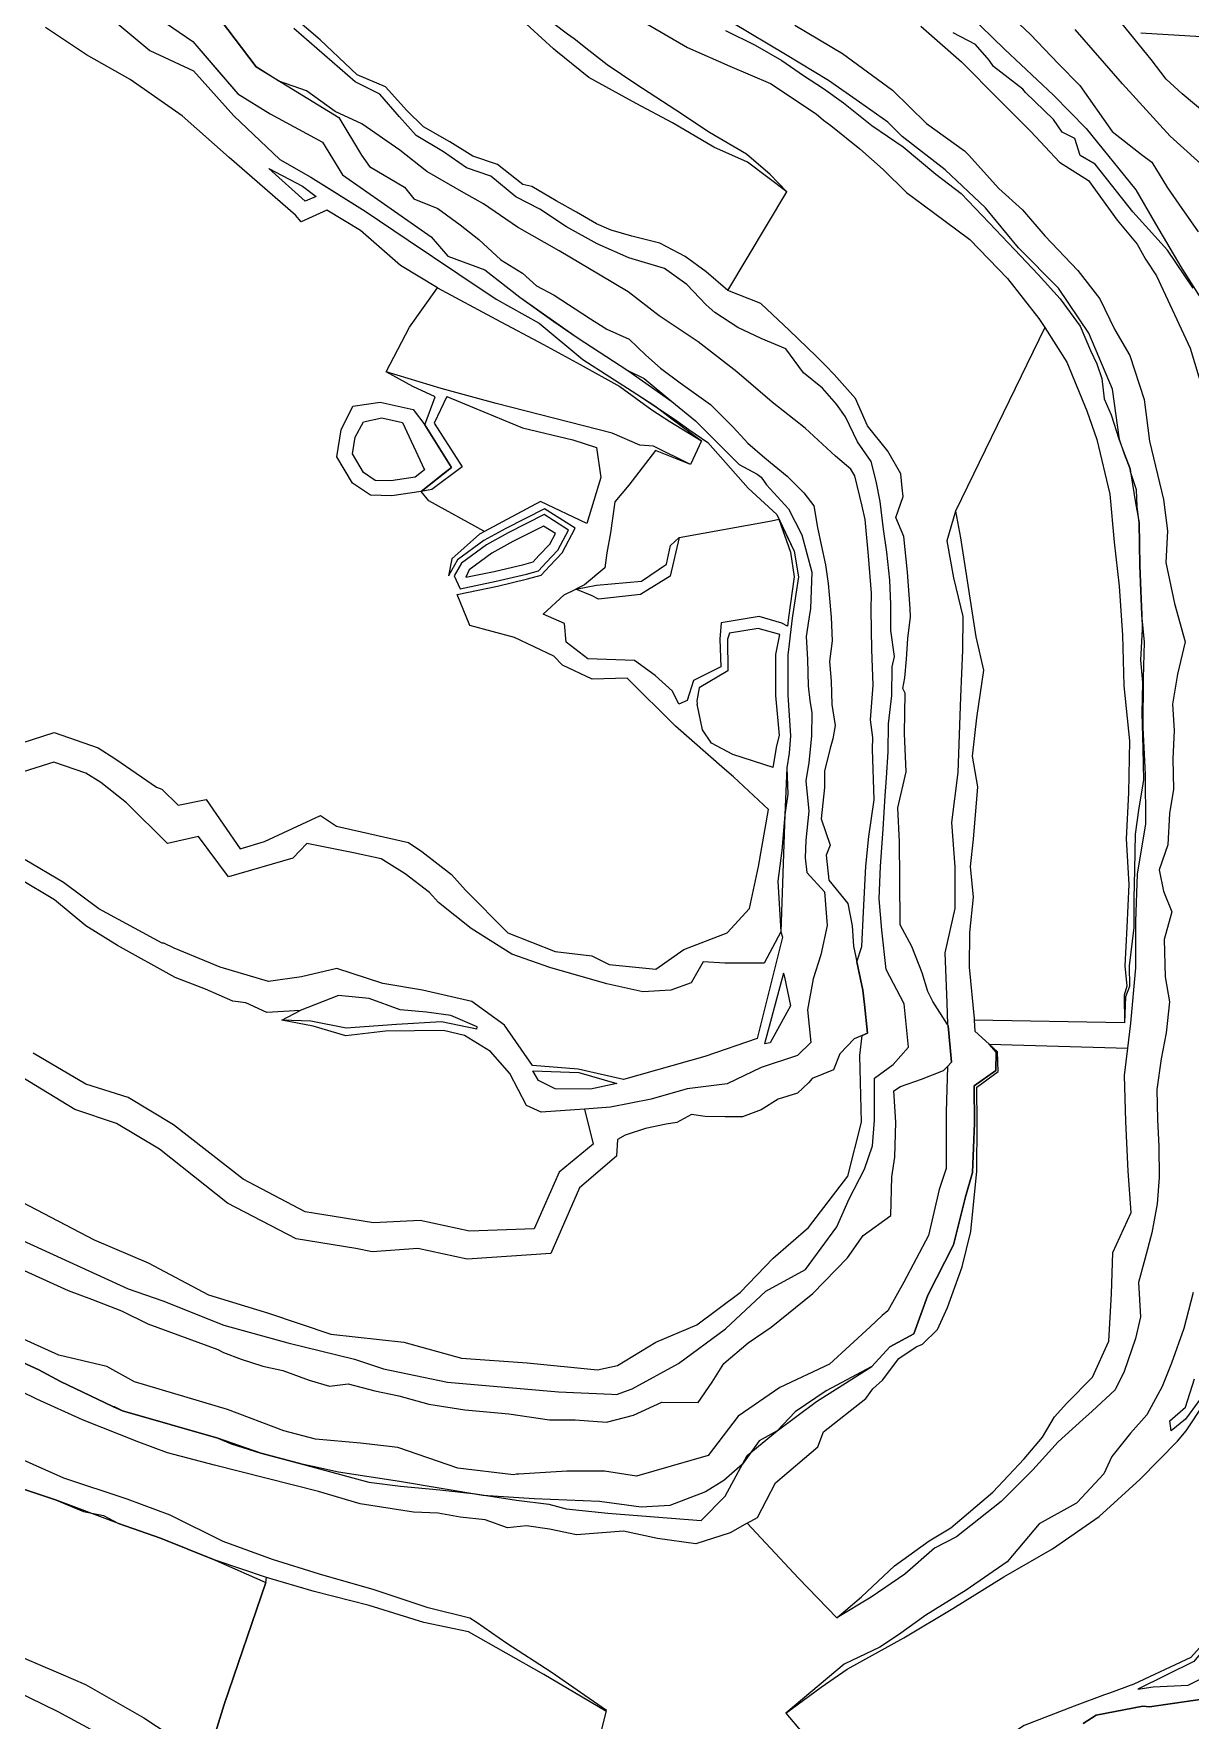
# Model space of a CAD drawing. Extents: x 102606 to 105048, y 81391 to 83586.
# Drawn here: x 104363.7 to 104595.3, y 81603.2 to 81941 of the extents above; entities that cross this region are included whole.
import ezdxf

# ---------------------------------------------------------------- set-up
doc = ezdxf.new("R2010")
doc.units = 0

msp = doc.modelspace()

# ---------------------------------------------------------------- linework, layer by layer
at = {"layer": 'BLG$270$FAKT', "color": 5}
for points in [[(104445.656053, 81852.811001, 0), (104441.33941, 81849.328971, 0), (104435.41166, 81848.445165, 0), (104431.177047, 81848.56402, 0), (104427.551338, 81850.991401, 0), (104424.447135, 81856.255962, 0), (104425.299315, 81861.67624, 0), (104427.651774, 81866.378263, 0), (104433.10135, 81867.185251, 0), (104439.699465, 81865.728107, 0), (104442.061675, 81862.695235, 0), (104447.392, 81854.128, 0), (104445.656053, 81852.811001, 0)], [(104441.952634, 81853.678002, 0), (104440.090525, 81852.175929, 0), (104435.231149, 81851.451413, 0), (104432.126618, 81851.538549, 0), (104429.788346, 81853.104003, 0), (104427.577838, 81856.852904, 0), (104428.106288, 81860.2141, 0), (104429.776022, 81863.273741, 0), (104433.424375, 81864.041627, 0), (104437.598662, 81863.119767, 0), (104441.952634, 81853.678002, 0)], [(104449.100146, 81829.850458, 0), (104456.348594, 81831.348317, 0), (104462.368331, 81832.783601, 0), (104464.803112, 81833.43242, 0), (104466.32194, 81835.123787, 0), (104468.702435, 81837.597025, 0), (104470.818032, 81841.590306, 0), (104465.921615, 81844.691982, 0), (104458.75511, 81841.049977, 0), (104454.383316, 81838.663625, 0), (104449.366654, 81834.981331, 0), (104447.889998, 81832.405299, 0), (104449.100146, 81829.850458, 0)], [(104450.234754, 81832.127176, 0), (104455.914196, 81833.300807, 0), (104461.878824, 81834.722951, 0), (104463.712828, 81835.211675, 0), (104464.856978, 81836.485801, 0), (104467.066649, 81838.78156, 0), (104468.184295, 81840.891165, 0), (104465.812952, 81842.393311, 0), (104459.687484, 81839.28036, 0), (104455.458945, 81836.972203, 0), (104450.8913, 81833.619494, 0), (104450.234754, 81832.127176, 0)]]:
    msp.add_polyline3d(points, dxfattribs=at)
at = {"layer": 'BLG$280$FAKT', "color": 6}
for points in [[(104372.55, 81949.76, 0), (104386.994, 81937.645, 0), (104395.721, 81933.568, 0), (104403.781, 81924.566, 0), (104413.006791, 81915.783777, 0), (104419.194459, 81912.289622, 0), (104423.294549, 81909.734626, 0), (104430.09, 81905.5, 0), (104438.733858, 81899.679824, 0), (104448.666039, 81892.992181, 0), (104456.325671, 81887.834715, 0), (104464.958312, 81883.010041, 0), (104473.678004, 81875.76597, 0), (104484.515458, 81868.781865, 0), (104488.078131, 81866.507586, 0), (104491.474434, 81863.883206, 0), (104497.438224, 81859.49263, 0), (104495.250661, 81854.704719, 0), (104488.252789, 81857.548109, 0), (104488.228842, 81857.561393, 0), (104482.86, 81850.61, 0), (104480.11, 81847.243, 0), (104479.189, 81841.062, 0), (104478.515, 81837.01, 0), (104478.054, 81834.052, 0), (104474.046, 81830.642, 0), (104472.300383, 81829.775547, 0), (104472.300383, 81829.775547, 0), (104476.43, 81830.535, 0), (104485.427, 81831.347, 0), (104490.446, 81834.793, 0), (104491.253, 81838.515, 0), (104492.991, 81840.074, 0), (104511.47, 81843.439, 0), (104512.945469, 81843.761677, 0), (104515.982473, 81837.377084, 0), (104516.871217, 81832.215519, 0), (104515.595311, 81823.969465, 0), (104514.751054, 81816.521508, 0), (104514.756428, 81808.530065, 0), (104515.252764, 81800.404723, 0), (104515.028034, 81796.917812, 0), (104514.532371, 81793.985439, 0), (104514.16, 81784.56, 0), (104513.55, 81777.4, 0), (104512.74, 81771.27, 0), (104513.299186, 81761.105001, 0), (104509.987, 81754.859, 0), (104502.111, 81754.829, 0), (104497.743, 81755.094, 0), (104495.402, 81750.915, 0), (104491.306, 81749.448, 0), (104485.727, 81749.071, 0), (104478.505, 81750.692, 0), (104467.068, 81753.969, 0), (104459.462, 81756.621, 0), (104451.29, 81761.758, 0), (104444.794, 81767.023, 0), (104442.976335, 81768.969073, 0), (104438.13275, 81772.735861, 0), (104433.28, 81775.772, 0), (104427.74, 81776.968, 0), (104418.392, 81778.811, 0), (104415.629, 81775.897, 0), (104402.705, 81772.142, 0), (104396.695225, 81780.231038, 0), (104390.530389, 81778.785747, 0), (104382.27162, 81786.973094, 0), (104377.17311, 81791.038549, 0), (104374.140668, 81792.891755, 0), (104367.736613, 81795.101717, 0), (104360.309462, 81792.745799, 0)], [(104453.970169, 81841.283327, 0), (104442.83, 81847.48, 0), (104441.33941, 81849.328971, 0), (104447.392, 81854.128, 0), (104442.061675, 81862.695235, 0), (104444.0977, 81868.277168, 0), (104439.624792, 81870.32618, 0), (104434.276, 81873.314, 0), (104438.953, 81882.24, 0), (104444.583349, 81890.093814, 0), (104437.184588, 81894.614959, 0), (104429.134911, 81901.582558, 0), (104422.396321, 81905.700585, 0), (104417.303705, 81903.304778, 0), (104416.148778, 81904.692316, 0), (104402.85987, 81916.192717, 0), (104393.481748, 81924.552355, 0), (104383.041753, 81931.831396, 0), (104374.314827, 81936.755667, 0), (104366.059358, 81942.262782, 0)], [(104453.970169, 81841.283327, 0), (104442.83, 81847.48, 0), (104441.33941, 81849.328971, 0), (104447.392, 81854.128, 0), (104442.061675, 81862.695235, 0), (104444.0977, 81868.277168, 0), (104439.624792, 81870.32618, 0), (104434.276, 81873.314, 0), (104438.953, 81882.24, 0), (104444.583349, 81890.093814, 0), (104437.184588, 81894.614959, 0), (104429.134911, 81901.582558, 0), (104422.396321, 81905.700585, 0), (104417.303705, 81903.304778, 0), (104416.148778, 81904.692316, 0), (104402.85987, 81916.192717, 0), (104397.009349, 81921.407859, 0)], [(104410.788901, 81914.046239, 0), (104417.549146, 81910.460413, 0), (104420.266117, 81908.433135, 0)], [(104420.266117, 81908.433135, 0), (104418.103845, 81907.503882, 0), (104410.788901, 81914.046239, 0)], [(104444.583349, 81890.093814, 0), (104456.280184, 81883.86155, 0), (104465.81344, 81878.759065, 0), (104473.175518, 81874.775039, 0), (104481.058414, 81870.331096, 0), (104487.479969, 81865.665994, 0), (104491.123236, 81863.32601, 0), (104497.438224, 81859.49263, 0)], [(104487.84, 81858.42, 0), (104485.1, 81858.61, 0), (104479.57, 81860.97, 0), (104456.316, 81866.93, 0), (104445.297, 81869.938, 0), (104434.276, 81873.314, 0)], [(104446.458823, 81868.353704, 0), (104443.941994, 81862.97299, 0), (104449.490853, 81854.27479, 0), (104443.42242, 81849.704903, 0), (104441.33941, 81849.328971, 0)], [(104446.458823, 81868.353704, 0), (104451.908101, 81866.06693, 0), (104461.627721, 81862.079468, 0), (104471.661167, 81859.694731, 0), (104476.407353, 81858.152578, 0), (104477.307603, 81852.119558, 0), (104474.477699, 81842.90892, 0)], [(104495.250661, 81854.704719, 0), (104487.84, 81858.42, 0)], [(104474.477699, 81842.90892, 0), (104465.191096, 81847.312892, 0), (104457.577943, 81843.25249, 0), (104453.970169, 81841.283327, 0), (104452.979089, 81840.742385, 0), (104447.437395, 81835.828805, 0), (104446.762615, 81832.449368, 0)], [(104361.404668, 81798.989778, 0), (104367.814309, 81801.018065, 0), (104376.600677, 81797.981626, 0), (104380.155228, 81795.714865, 0), (104388.322747, 81790.117248, 0), (104389.345907, 81789.685047, 0), (104392.672815, 81786.494029, 0), (104398.270885, 81787.635308, 0), (104405.03503, 81777.725369, 0), (104409.913157, 81779.214423, 0), (104421.130032, 81784.41007, 0), (104424.383556, 81782.305605, 0), (104438.796522, 81779.025931, 0), (104441.411855, 81777.189557, 0), (104447.369893, 81772.592789, 0), (104450.200459, 81769.443431, 0), (104458.637552, 81760.926643, 0), (104468.13386, 81757.200708, 0), (104475.458591, 81756.286845, 0), (104478.96997, 81754.59005, 0), (104488.288887, 81753.664141, 0), (104493.910384, 81757.600815, 0), (104502.567744, 81760.918606, 0), (104507.073469, 81765.780898, 0), (104508.834907, 81774.182838, 0), (104510.836128, 81785.642112, 0), (104503.822127, 81792.136557, 0), (104502.039538, 81793.689718, 0), (104492.226728, 81802.333617, 0), (104482.578975, 81811.901113, 0), (104475.540293, 81811.752953, 0), (104469.58801, 81814.511595, 0), (104467.855446, 81816.322138, 0), (104460.008683, 81820.059066, 0), (104451.051721, 81822.473006, 0), (104448.532842, 81828.7121, 0), (104456.565793, 81830.372072, 0), (104462.613085, 81831.813926, 0), (104465.348255, 81832.542792, 0), (104467.054422, 81834.44278, 0), (104469.520327, 81837.004757, 0), (104472.134901, 81841.939877, 0), (104465.975947, 81845.841317, 0), (104458.288923, 81841.934786, 0), (104453.845502, 81839.509336, 0), (104448.604331, 81835.66225, 0), (104446.762615, 81832.449368, 0)], [(104512.945469, 81843.761677, 0), (104515.267658, 81837.151948, 0), (104516.02436, 81832.211391, 0), (104514.857773, 81824.064763, 0), (104514.65937, 81822.34361, 0)], [(104492.991, 81840.074, 0), (104491.182, 81832.388, 0), (104485.787, 81829.023, 0), (104485.23, 81828.667, 0), (104476.8, 81827.766, 0), (104475.58, 81828.45, 0), (104472.300383, 81829.775547, 0)], [(104514.65937, 81822.34361, 0), (104513.508, 81822.943, 0), (104509.016, 81824.304, 0), (104501.396, 81822.988, 0), (104501.14, 81819.77, 0), (104501.32, 81814.22, 0), (104495.84, 81811.45, 0), (104494.594109, 81807.429545, 0), (104492.885, 81806.727, 0), (104491.621, 81809.299, 0), (104488.193, 81812.453, 0), (104484.059, 81815.435, 0), (104474.695, 81815.824, 0), (104470.346, 81819.125, 0), (104470.041, 81822.903, 0), (104465.746552, 81824.77596, 0), (104469.926, 81828.597, 0), (104472.300383, 81829.775547, 0)], [(104511.79645, 81794.014515, 0), (104512.545601, 81798.391196, 0), (104513.045266, 81800.443316, 0), (104512.336249, 81808.448304, 0), (104512.321516, 81816.658682, 0), (104513.159587, 81820.67885, 0), (104508.820396, 81821.897088, 0), (104503.078828, 81820.91586, 0), (104502.669556, 81819.734076, 0), (104502.735377, 81813.38083, 0), (104496.972, 81809.971089, 0), (104496.48691, 81807.353736, 0), (104496.578952, 81806.689055, 0)], [(104511.79645, 81794.014515, 0), (104503.72, 81796.631, 0), (104499.453, 81798.895, 0), (104497.667, 81801.603, 0), (104496.578952, 81806.689055, 0)]]:
    msp.add_polyline3d(points, dxfattribs=at)
at = {"layer": 'BLG$290$FAKT', "color": 32}
for points in [[(104372.55, 81949.76, 0), (104386.994, 81937.645, 0), (104395.721, 81933.568, 0), (104403.781, 81924.566, 0), (104413.006791, 81915.783777, 0), (104419.194459, 81912.289622, 0), (104430.09, 81905.5, 0), (104438.733858, 81899.679824, 0), (104448.666039, 81892.992181, 0), (104456.325671, 81887.834715, 0), (104464.958312, 81883.010041, 0), (104473.678004, 81875.76597, 0), (104484.515458, 81868.781865, 0), (104492.023338, 81863.825524, 0), (104494.936838, 81861.764254, 0), (104498.70487, 81859.098412, 0), (104506.813577, 81849.966205, 0), (104512.497222, 81844.704011, 0), (104515.982473, 81837.377084, 0), (104516.871217, 81832.215519, 0), (104515.595311, 81823.969465, 0), (104514.751054, 81816.521508, 0), (104514.756428, 81808.530065, 0), (104515.252764, 81800.404723, 0), (104515.028034, 81796.917812, 0), (104514.532371, 81793.985439, 0), (104514.734801, 81788.668018, 0), (104514.16, 81784.56, 0), (104513.299186, 81761.105001, 0), (104513.642735, 81760.061152, 0), (104508.55621, 81739.74808, 0), (104498.097481, 81736.11592, 0), (104481.799088, 81731.551163, 0), (104472.719215, 81733.577453, 0), (104463.613043, 81734.324046, 0), (104458.010953, 81742.428971, 0), (104451.429257, 81747.170721, 0), (104441.572322, 81749.427013, 0), (104433.608795, 81750.752581, 0), (104424.446375, 81753.784335, 0), (104417.333581, 81752.123432, 0), (104410.763453, 81751.156917, 0), (104401.033055, 81754.052869, 0), (104391.83041, 81757.818984, 0), (104389.775397, 81758.840108, 0), (104389.435289, 81758.830117, 0), (104376.763408, 81765.719364, 0), (104369.661054, 81771.008886, 0), (104362.017114, 81775.553056, 0)], [(104384.848, 81946.824, 0), (104395.596, 81939.468, 0), (104401.161, 81932.904, 0), (104404.577, 81928.981, 0), (104411.094, 81924.953, 0), (104421.561, 81919.26, 0), (104425.558, 81912.723, 0), (104433.991, 81906.889, 0), (104443.315, 81900.317, 0), (104446.637675, 81896.455708, 0), (104454.045479, 81893.719081, 0), (104461.066037, 81888.222073, 0), (104467.851445, 81883.351294, 0), (104472.512045, 81880.148289, 0), (104482.723717, 81873.575649, 0), (104491.477457, 81867.356367, 0), (104496.221813, 81863.482327, 0), (104504.961751, 81854.73645, 0), (104508.598836, 81852.800086, 0), (104509.398475, 81852.18134, 0), (104510.436237, 81850.639093, 0), (104514.838, 81845.865, 0), (104517.565, 81840.639, 0), (104519.515, 81833.145, 0), (104519.251, 81825.856, 0), (104518.946432, 81823.793758, 0), (104518.408, 81820.26, 0), (104518.64, 81815.66, 0), (104518.775, 81810.366, 0), (104519.143552, 81807.424234, 0), (104519.551, 81804.996, 0), (104519.464, 81800.319, 0), (104518.942, 81795.005, 0), (104518.358, 81791.373, 0), (104518.904, 81785.302, 0), (104518.31, 81779.503, 0), (104518.202, 81775.918, 0), (104518.537, 81773.01, 0), (104522.081, 81769.131, 0), (104522.573, 81762.406, 0), (104521.366, 81756.527, 0), (104519.811, 81751.68, 0), (104518.69, 81745.498, 0), (104519.307, 81738.917, 0), (104516.648637, 81736.362086, 0), (104509.360468, 81733.960688, 0), (104502.559376, 81730.681131, 0), (104494.539774, 81729.650192, 0), (104487.377747, 81727.594684, 0), (104479.234324, 81726.019236, 0), (104474.022219, 81725.607008, 0), (104472.094995, 81725.462684, 0), (104465.329361, 81724.981349, 0), (104462.427393, 81726.357991, 0), (104459.042907, 81732.772568, 0), (104455.160099, 81737.132791, 0), (104450.011653, 81740.32813, 0), (104445.767, 81741.328, 0), (104434.174287, 81741.188636, 0), (104426.250412, 81740.280589, 0), (104419.655086, 81742.197154, 0), (104413.386776, 81743.424861, 0), (104417.05, 81745.38, 0), (104410.37, 81744.94, 0), (104406.223924, 81746.88209, 0), (104403.61, 81747.2, 0), (104398.14, 81749.62, 0), (104392.02, 81751.98, 0), (104380.516, 81758.366, 0), (104374.165, 81762.348, 0), (104367.895, 81767.524, 0), (104360.711, 81771.787, 0)], [(104513.831492, 81752.859931, 0), (104510.060306, 81738.675078, 0)], [(104513.831492, 81752.859931, 0), (104514.077149, 81752.063621, 0), (104515.291631, 81746.263605, 0), (104511.195478, 81738.88711, 0), (104510.060306, 81738.675078, 0)], [(104452.44138, 81741.6055, 0), (104452.548, 81742.094, 0), (104447.25, 81744.36, 0), (104442.38, 81745.03, 0), (104437.09, 81745.5, 0), (104430.89, 81747.79, 0), (104424.76, 81748.38, 0), (104417.05, 81745.38, 0)], [(104452.44138, 81741.6055, 0), (104445.368214, 81743.077666, 0), (104436.338891, 81742.578771, 0), (104426.266078, 81741.849205, 0), (104419.192862, 81743.207516, 0), (104413.386776, 81743.424861, 0)], [(104480.508178, 81730.706455, 0), (104475.216392, 81729.614651, 0), (104468.151977, 81729.638826, 0), (104464.784446, 81731.365374, 0), (104463.692007, 81733.293953, 0)], [(104463.692007, 81733.293953, 0), (104472.875268, 81732.91823, 0), (104480.508178, 81730.706455, 0)]]:
    msp.add_polyline3d(points, dxfattribs=at)
at = {"layer": 'BLG$300$FAKT', "color": 40}
for points in [[(104384.848, 81946.824, 0), (104395.596, 81939.468, 0), (104404.577, 81928.981, 0), (104411.094, 81924.953, 0), (104421.561, 81919.26, 0), (104425.558, 81912.723, 0), (104433.991, 81906.889, 0), (104443.315, 81900.317, 0), (104446.637675, 81896.455708, 0), (104454.045479, 81893.719081, 0), (104461.066037, 81888.222073, 0), (104472.512045, 81880.148289, 0), (104482.723717, 81873.575649, 0), (104485.944298, 81871.920657, 0), (104491.477457, 81867.356367, 0), (104496.221813, 81863.482327, 0), (104504.961751, 81854.73645, 0), (104508.598836, 81852.800086, 0), (104509.398475, 81852.18134, 0), (104510.436237, 81850.639093, 0), (104514.838, 81845.865, 0), (104517.565, 81840.639, 0), (104519.515, 81833.145, 0), (104519.251, 81825.856, 0), (104518.946432, 81823.793758, 0), (104518.408, 81820.26, 0), (104518.64, 81815.66, 0), (104518.775, 81810.366, 0), (104519.143552, 81807.424234, 0), (104519.551, 81804.996, 0), (104519.464, 81800.319, 0), (104518.942, 81795.005, 0), (104518.358, 81791.373, 0), (104518.904, 81785.302, 0), (104518.31, 81779.503, 0), (104518.202, 81775.918, 0), (104518.537, 81773.01, 0), (104522.081, 81769.131, 0), (104522.573, 81762.406, 0), (104521.366, 81756.527, 0), (104519.811, 81751.68, 0), (104518.69, 81745.498, 0), (104519.307, 81738.917, 0), (104516.648637, 81736.362086, 0), (104509.360468, 81733.960688, 0), (104502.559376, 81730.681131, 0), (104494.539774, 81729.650192, 0), (104487.377747, 81727.594684, 0), (104479.234324, 81726.019236, 0), (104474.022219, 81725.607008, 0)], [(104401.14, 81943.82, 0), (104408.273, 81934.372, 0), (104424.798, 81924.214, 0), (104429.369, 81916.681, 0), (104430.949, 81914.446, 0), (104437.957, 81910.259, 0), (104439.851, 81907.948, 0), (104444.653, 81906.023, 0), (104449.087, 81902.725, 0), (104452.887, 81899.779, 0), (104457.244, 81895.7, 0), (104461.578, 81893.059, 0), (104464.415, 81890.503, 0), (104467.953, 81888.623, 0), (104472.151, 81885.908, 0), (104475.203, 81883.871, 0), (104478.46, 81881.815, 0), (104482.938, 81879.822, 0), (104486.308, 81876.643, 0), (104489.245, 81873.994, 0), (104493.159, 81871.073, 0), (104499.248, 81866.754, 0), (104503.778, 81862.175, 0), (104506.707, 81858.992, 0), (104510.149, 81856.08, 0), (104514.619, 81852.408, 0), (104517.919, 81849.045, 0), (104519.962, 81846.414, 0), (104520.681, 81842.085, 0), (104521.379, 81838.614, 0), (104522.263, 81834.609, 0), (104522.826, 81830.872, 0), (104522.975, 81828.647, 0), (104523.427, 81824.173, 0), (104523.637, 81819.415, 0), (104523.072, 81815.247, 0), (104523.379, 81811.334, 0), (104523.567, 81806.675, 0), (104524.216, 81802.446, 0), (104523.756, 81799.79, 0), (104523.228, 81797.883, 0), (104522.06, 81793.266, 0), (104522.049, 81790.007, 0), (104521.392, 81783.749, 0), (104523.193, 81778.462, 0), (104522.406, 81776.459, 0), (104522.939, 81771.466, 0), (104526.75, 81766.765, 0), (104527.622, 81762.315, 0), (104527.848, 81758.228, 0), (104529.746, 81749.462, 0), (104530.059241, 81746.536833, 0), (104530.668, 81740.852, 0), (104529.595298, 81740.380783, 0), (104528, 81739.68, 0), (104525.127, 81736.68, 0), (104523.87, 81733.476, 0), (104519.616, 81731.757, 0), (104518.84, 81730.843, 0), (104516.637, 81728.781, 0), (104512.782, 81727.58, 0), (104509.413, 81725.447, 0), (104505.678, 81724.051, 0), (104502.183, 81724.044, 0), (104498.174, 81724.113, 0), (104495.44, 81724.513, 0), (104492.526, 81722.901, 0), (104490.367, 81722.612, 0), (104486.257, 81721.716, 0), (104482.161, 81720.397, 0), (104480.614115, 81719.503381, 0), (104480.401347, 81716.215157, 0), (104473.023912, 81709.868206, 0), (104467.244103, 81696.715636, 0), (104450.489781, 81695.546677, 0), (104440.664169, 81697.72131, 0), (104431.481879, 81697.029575, 0), (104428.227719, 81697.68259, 0), (104428.227719, 81697.68259, 0), (104416.250298, 81699.632468, 0), (104402.500985, 81706.738321, 0), (104388.88869, 81717.558125, 0), (104380.269257, 81722.753293, 0), (104371.925695, 81725.54227, 0), (104361.360977, 81731.995625, 0)], [(104474.022219, 81725.607008, 0), (104475.760205, 81718.575761, 0), (104468.966511, 81712.952617, 0), (104463.909866, 81701.647451, 0), (104450.98862, 81701.146336, 0), (104441.123352, 81703.315777, 0), (104431.79312, 81702.823876, 0), (104418.073552, 81705.037921, 0), (104405.685389, 81711.593372, 0), (104391.73374, 81722.433525, 0), (104382.62277, 81727.962861, 0), (104374.172981, 81730.606128, 0), (104363.593487, 81736.835817, 0)]]:
    msp.add_polyline3d(points, dxfattribs=at)
at = {"layer": 'BLG$310$FAKT', "color": 3}
for points in [[(104361.318716, 81699.339754, 0), (104382.664481, 81689.622648, 0), (104389.608021, 81687.180428, 0), (104401.778496, 81682.352204, 0), (104414.606443, 81678.761187, 0), (104427.95659, 81675.52277, 0), (104433.762367, 81673.573084, 0), (104446.595502, 81670.946042, 0), (104468.8253, 81669.009576, 0), (104479.425913, 81668.496534, 0), (104480.446704, 81668.44713, 0), (104483.534501, 81669.611105, 0), (104492.824133, 81674.659641, 0), (104502.261654, 81681.575182, 0), (104510.300041, 81689.125472, 0), (104518.246258, 81693.461555, 0), (104524.520662, 81702.035672, 0), (104526.986, 81707.604, 0), (104530.062, 81713.576, 0), (104531.687, 81718.242, 0), (104532.089, 81723.396, 0), (104532.111, 81731.808, 0), (104535.850316, 81734.556323, 0), (104538.860272, 81738.000716, 0), (104538.03202, 81746.700384, 0), (104534.448, 81753.593, 0), (104533.578, 81761.468, 0), (104533.046, 81767.717, 0), (104533.276, 81774.253, 0), (104533.841, 81781.65, 0), (104534.253, 81788.328, 0), (104534.517, 81791.986, 0), (104534.806, 81797.174, 0), (104534.889, 81802.782, 0), (104535.565, 81808.451, 0), (104535.644, 81814.211, 0), (104536.085, 81816.256, 0), (104535.386, 81821.486, 0), (104535.357, 81826.652, 0), (104535.163, 81831.549, 0), (104534.543, 81837.147, 0), (104533.897, 81841.772, 0), (104533.186, 81847.312, 0), (104532.397, 81851.377, 0), (104531.389, 81855.303, 0), (104528.67, 81859.28, 0), (104526.28, 81864.251, 0), (104524.446, 81866.833, 0), (104521.693, 81869.998, 0), (104517.884, 81873.064, 0), (104514.314, 81877.909, 0), (104509.363, 81879.992, 0), (104504.703, 81882.174, 0), (104500.088, 81885.189, 0), (104498.402, 81886.737, 0), (104494.494, 81890.794, 0), (104490.007, 81894.001, 0), (104482.879, 81896.136, 0), (104476.547, 81898.938, 0), (104470.439, 81902.311, 0), (104465.083, 81905.859, 0), (104460.288, 81908.363, 0), (104455.284, 81912.464, 0), (104450.417, 81914.137, 0), (104445.787, 81917.368, 0), (104440.313, 81920.636, 0), (104437, 81924.362, 0), (104433.005, 81928.927, 0), (104428.086, 81931.397, 0), (104415.81031, 81942.025, 0)], [(104361.395073, 81706.97481, 0), (104375.825947, 81699.430929, 0), (104386.651021, 81694.799285, 0), (104398.704713, 81688.419398, 0), (104410.708344, 81684.710746, 0), (104423.225573, 81680.537662, 0), (104437.817595, 81678.920337, 0), (104449.354849, 81675.72852, 0), (104462.54518, 81674.782315, 0), (104476.643485, 81673.381937, 0), (104480.615876, 81674.273477, 0), (104488.318439, 81678.921858, 0), (104496.535633, 81682.381251, 0), (104505.19796, 81688.843951, 0), (104511.803284, 81695.751671, 0), (104518.860595, 81701.896207, 0), (104526.741518, 81712.194925, 0), (104529.500532, 81722.986917, 0), (104529.158609, 81736.314103, 0), (104529.595298, 81740.380783, 0), (104530.668, 81740.852, 0), (104530.059241, 81746.536833, 0), (104529.746, 81749.462, 0), (104528.530761, 81755.074636, 0), (104529.521421, 81758.205003, 0), (104529.878993, 81765.114425, 0), (104530.35299, 81774.261374, 0), (104530.94636, 81780.183475, 0), (104532.012802, 81787.546758, 0), (104531.709187, 81797.724503, 0), (104531.743, 81800.00906, 0), (104531.251185, 81803.573914, 0), (104531.80826, 81810.510002, 0), (104531.540514, 81817.637103, 0), (104531.402258, 81825.646987, 0), (104531.468227, 81828.954567, 0), (104530.856812, 81836.397664, 0), (104530.235654, 81843.735524, 0), (104529.594876, 81846.352176, 0), (104528.146364, 81852.466479, 0), (104527.368525, 81853.811805, 0), (104524.250411, 81856.388764, 0), (104518.217043, 81861.998562, 0), (104511.578318, 81867.239608, 0), (104504.492242, 81873.281051, 0), (104496.763529, 81879.261845, 0), (104488.968937, 81884.489571, 0), (104482.750561, 81889.304857, 0), (104477.164157, 81892.617244, 0), (104468.973803, 81897.491572, 0), (104460.623926, 81902.291786, 0), (104453.80763, 81906.962174, 0), (104449.833687, 81909.155717, 0), (104442.409413, 81913.391622, 0), (104437.025055, 81917.683825, 0), (104429.453152, 81922.932199, 0), (104424.098779, 81925.451377, 0), (104418.333468, 81929.599733, 0), (104412.824478, 81931.515575, 0), (104408.273, 81934.372, 0), (104401.14, 81943.82, 0)]]:
    msp.add_polyline3d(points, dxfattribs=at)
at = {"layer": 'BLG$320$FAKT', "color": 5}
for points in [[(104514.517, 81909.342, 0), (104506.652546, 81915.284198, 0), (104499.911052, 81918.3171, 0), (104491.641456, 81923.157356, 0), (104484.350708, 81927.055071, 0), (104474.911082, 81932.21514, 0), (104468.241135, 81937.59725, 0), (104467.828249, 81937.970947, 0), (104460.766771, 81944.362187, 0), (104452.158659, 81949.123387, 0), (104445.141716, 81954.96231, 0), (104437.293357, 81960.111663, 0), (104428.713078, 81965.242263, 0), (104420.812547, 81970.564897, 0), (104407.648, 81975.843, 0)], [(104346.915, 81700.025, 0), (104370.616, 81689.289, 0), (104375.311, 81687.555, 0), (104381.268, 81685.22, 0), (104386.59, 81682.596, 0), (104400.59803, 81677.466116, 0), (104401.722, 81676.865, 0), (104405.267, 81675.529, 0), (104409.612, 81674.149, 0), (104413.577, 81673.224, 0), (104418.885, 81671.343, 0), (104422.926, 81670.109, 0), (104426.721, 81670.564, 0), (104432.05, 81669.191, 0), (104436.844, 81668.183, 0), (104442.817, 81666.5, 0), (104450.02, 81665.381, 0), (104458.844803, 81664.58238, 0), (104466.989, 81663.389, 0), (104472.136, 81663.363, 0), (104478.404, 81662.891, 0), (104483.796, 81664.3, 0), (104489.466, 81666.909, 0), (104496.761, 81666.846, 0), (104499.561, 81670.929, 0), (104501.888, 81674.66, 0), (104506.777, 81678.784, 0), (104511.36, 81681.945, 0), (104519.722, 81688.689, 0), (104526.696, 81695.847, 0), (104529.793, 81700.266, 0), (104535.336, 81704.302, 0), (104535.579, 81712.042, 0), (104536.18, 81715.972, 0), (104536.323, 81723.018, 0), (104535.975, 81729.28, 0), (104537.299, 81730.153, 0), (104541.501, 81731.595, 0), (104545.886, 81733.332, 0), (104546.690414, 81734.158814, 0), (104547.502, 81734.993, 0), (104546.851674, 81742.280132, 0), (104546.683208, 81742.54938, 0), (104543.789, 81747.175, 0), (104542.756, 81749.196, 0), (104541.64, 81752.911, 0), (104539.533, 81758.185, 0), (104537.226, 81762.538, 0), (104537.182, 81771.829, 0), (104537.109, 81779.113, 0), (104536.761, 81785.942, 0), (104538.426, 81793.193, 0), (104538.083, 81800.836, 0), (104538.223, 81808.93, 0), (104537.767, 81809.854, 0), (104538.15, 81811.977, 0), (104538.46, 81815.749, 0), (104538.788, 81819.86, 0), (104539.302, 81824.208, 0), (104539.214, 81825.858, 0), (104538.718, 81833.149, 0), (104537.956, 81840.314, 0), (104536.336905, 81844.113214, 0), (104537.845867, 81848.295605, 0), (104537.650915, 81850.022171, 0), (104537.330988, 81852.855575, 0), (104534.770816, 81857.364013, 0), (104530.699424, 81862.491943, 0), (104528.29472, 81867.974451, 0), (104524.025759, 81872.775001, 0), (104522.322663, 81874.466082, 0), (104520.377856, 81876.39717, 0), (104515.066501, 81881.595412, 0), (104509.300176, 81886.941653, 0), (104502.745117, 81889.558304, 0), (104514.517, 81909.342, 0), (104511.192, 81912.828, 0), (104506.451, 81916.916, 0), (104499.077, 81921.233, 0), (104492.33, 81925.698, 0), (104484.302, 81930.901, 0), (104478.527, 81934.778, 0), (104474.853355, 81937.682226, 0), (104471.919, 81940.002, 0), (104470.591, 81940.923, 0), (104465.116, 81945.033, 0)], [(104361.318716, 81699.339754, 0), (104382.664481, 81689.622648, 0), (104389.608021, 81687.180428, 0), (104401.778496, 81682.352204, 0), (104414.606443, 81678.761187, 0), (104427.95659, 81675.52277, 0), (104433.762367, 81673.573084, 0), (104446.595502, 81670.946042, 0), (104468.8253, 81669.009576, 0), (104479.425913, 81668.496534, 0), (104480.446704, 81668.44713, 0), (104483.534501, 81669.611105, 0), (104492.824133, 81674.659641, 0), (104502.261654, 81681.575182, 0), (104510.300041, 81689.125472, 0), (104518.246258, 81693.461555, 0), (104524.520662, 81702.035672, 0), (104526.986, 81707.604, 0), (104530.062, 81713.576, 0), (104531.687, 81718.242, 0), (104532.089, 81723.396, 0), (104532.111, 81731.808, 0), (104535.850316, 81734.556323, 0), (104538.860272, 81738.000716, 0), (104538.03202, 81746.700384, 0), (104534.448, 81753.593, 0), (104533.578, 81761.468, 0), (104533.046, 81767.717, 0), (104533.276, 81774.253, 0), (104533.841, 81781.65, 0), (104534.253, 81788.328, 0), (104534.517, 81791.986, 0), (104534.806, 81797.174, 0), (104534.889, 81802.782, 0), (104535.565, 81808.451, 0), (104535.644, 81814.211, 0), (104536.085, 81816.256, 0), (104535.386, 81821.486, 0), (104535.357, 81826.652, 0), (104535.163, 81831.549, 0), (104534.543, 81837.147, 0), (104533.897, 81841.772, 0), (104533.186, 81847.312, 0), (104532.397, 81851.377, 0), (104531.389, 81855.303, 0), (104528.67, 81859.28, 0), (104526.28, 81864.251, 0), (104524.446, 81866.833, 0), (104521.693, 81869.998, 0), (104517.884, 81873.064, 0), (104514.314, 81877.909, 0), (104509.363, 81879.992, 0), (104504.703, 81882.174, 0), (104500.088, 81885.189, 0), (104498.402, 81886.737, 0), (104494.494, 81890.794, 0), (104490.007, 81894.001, 0), (104482.879, 81896.136, 0), (104476.547, 81898.938, 0), (104470.439, 81902.311, 0), (104465.083, 81905.859, 0), (104460.288, 81908.363, 0), (104455.284, 81912.464, 0), (104450.417, 81914.137, 0), (104445.787, 81917.368, 0), (104440.313, 81920.636, 0), (104437, 81924.362, 0), (104433.005, 81928.927, 0), (104428.086, 81931.397, 0), (104415.81031, 81942.025, 0)], [(104502.745117, 81889.558304, 0), (104498.352602, 81893.303907, 0), (104494.204076, 81896.357513, 0), (104489.087875, 81899.02777, 0), (104483.511477, 81900.477675, 0), (104479.384594, 81901.652169, 0), (104476.394189, 81902.960081, 0), (104472.442016, 81905.284986, 0), (104468.359726, 81907.512379, 0), (104463.453484, 81910.418118, 0), (104461.66363, 81910.827205, 0), (104456.603504, 81914.829519, 0), (104451.620182, 81916.504557, 0), (104447.074552, 81919.360301, 0), (104441.755849, 81922.380252, 0), (104438.46375, 81925.653207, 0), (104434.141983, 81930.396164, 0), (104428.490203, 81932.801312, 0), (104421.112975, 81939.773246, 0), (104416.562164, 81943.626596, 0)]]:
    msp.add_polyline3d(points, dxfattribs=at)
at = {"layer": 'BLG$330$FAKT', "color": 6}
for points in [[(104486.498338, 81943.021955, 0), (104494.625341, 81938.245559, 0), (104503.116449, 81934.513117, 0), (104511.243235, 81931.016674, 0), (104520.420346, 81924.941053, 0), (104521.840144, 81923.709924, 0), (104523.352535, 81922.634729, 0), (104529.128759, 81917.93657, 0), (104533.836225, 81913.811232, 0), (104538.518474, 81909.205029, 0), (104543.916065, 81905.22192, 0), (104551.203561, 81899.780987, 0), (104558.725838, 81891.962884, 0), (104565.011284, 81883.951052, 0), (104566.1683, 81882.138546, 0), (104548.323, 81845.403, 0), (104546.565146, 81839.453657, 0), (104547.874691, 81832.016833, 0), (104549.783204, 81824.311161, 0), (104549.736136, 81817.546503, 0), (104549.297434, 81808.21394, 0), (104548.744354, 81793.035977, 0), (104547.528083, 81783.032669, 0), (104548.139785, 81774.153448, 0), (104548.182988, 81765.773111, 0), (104546.175467, 81756.880211, 0), (104546.536804, 81746.863758, 0), (104546.683208, 81742.54938, 0)], [(104502.259, 81941.625, 0), (104508.213, 81938.744, 0), (104513.551, 81935.622, 0), (104517.896, 81932.665, 0), (104521.852, 81930.046, 0), (104525.88, 81927.166, 0), (104531.535, 81922.635, 0), (104537.8, 81918.341, 0), (104544.362, 81912.85, 0), (104549.439, 81909.004, 0), (104555.051, 81903.109, 0), (104560.13, 81897.775, 0), (104564.881, 81892.813, 0), (104569.292, 81887.886, 0), (104573.258, 81882.439, 0), (104575.33, 81877.535, 0), (104576.586, 81874.88, 0), (104577.628, 81871.934, 0), (104578.082, 81867.903, 0), (104579.457, 81864.691, 0), (104581.016, 81859.84, 0), (104582.162836, 81856.763298, 0), (104583.251, 81853.844, 0), (104583.342471, 81853.286827, 0), (104584.369, 81847.034, 0), (104585.079, 81843.012, 0), (104585.203, 81834.486, 0), (104585.425, 81829.45, 0), (104585.598901, 81824.599681, 0), (104585.701, 81821.752, 0), (104585.34, 81815.553, 0), (104585.745, 81811.074, 0), (104585.62, 81804.925, 0), (104585.847, 81797.839, 0), (104585.922, 81791.517, 0), (104585.02, 81785.976, 0), (104584.269, 81780.668, 0), (104584.181, 81773.509, 0), (104584.008, 81767.785, 0), (104584.006442, 81761.968369, 0), (104583.062267, 81754.293562, 0), (104583.136302, 81750.156833, 0), (104582.373156, 81748.114393, 0), (104582.169957, 81742.902172, 0)], [(104566.1683, 81882.138546, 0), (104570.572644, 81875.238984, 0), (104574.633942, 81865.50284, 0), (104576.606463, 81859.759856, 0), (104579.237359, 81848.799669, 0), (104580.071733, 81839.199765, 0), (104581.069582, 81830.347016, 0), (104581.753046, 81820.513637, 0), (104582.03964, 81810.419144, 0), (104583.171708, 81799.400614, 0), (104582.92024, 81788.972862, 0), (104582.472479, 81779.777969, 0), (104583.035452, 81770.603402, 0), (104582.620945, 81762.040666, 0), (104582.186314, 81754.273392, 0), (104582.6029, 81750.201114, 0), (104582.070835, 81748.459677, 0), (104582.169957, 81742.902172, 0)], [(104548.323, 81845.403, 0), (104549.29388, 81840.046744, 0), (104552.359, 81820.207, 0), (104553.937, 81813.556, 0), (104552.532, 81803.98, 0), (104551.665, 81796.299, 0), (104552.729, 81790.138, 0), (104551.826, 81779.69, 0), (104551.253, 81774.227, 0), (104551.811, 81768.058, 0), (104551.122, 81760.955, 0), (104551.055, 81754.032, 0), (104552.068, 81743.775, 0), (104552.072024, 81743.442004, 0)], [(104546.683208, 81742.54938, 0), (104546.851674, 81742.280132, 0), (104547.502, 81734.993, 0), (104546.690414, 81734.158814, 0), (104546.406889, 81724.975155, 0), (104546.406889, 81713.718901, 0), (104545.055764, 81709.481559, 0), (104542.89916, 81700.304983, 0), (104537.98834, 81690.972431, 0), (104534.761735, 81685.232699, 0), (104533.604717, 81684.273365, 0), (104531.192229, 81682.026868, 0), (104523.039878, 81674.51142, 0), (104513.099941, 81669.830226, 0), (104504.760785, 81664.086323, 0), (104498.802454, 81656.200601, 0), (104484.398932, 81652.086851, 0), (104477.987547, 81653.07, 0), (104470.464144, 81653.07, 0), (104460.866655, 81652.45374, 0), (104460.397501, 81652.499562, 0), (104459.778279, 81652.364318, 0), (104448.654395, 81653.683926, 0), (104436.648405, 81657.809183, 0), (104429.184595, 81658.674932, 0), (104420.126739, 81659.508414, 0), (104413.836618, 81661.167944, 0), (104402.548711, 81665.470735, 0), (104383.915702, 81670.993497, 0), (104378.37823, 81674.033948, 0), (104368.741806, 81676.30803, 0), (104356.742541, 81681.741087, 0)], [(104582.169957, 81742.902172, 0), (104552.072024, 81743.442004, 0), (104552.167, 81741.196, 0), (104555.076692, 81738.587289, 0), (104556.465848, 81736.982952, 0), (104556.387468, 81733.360955, 0), (104552.054421, 81730.242397, 0), (104552.114703, 81722.783411, 0), (104551.73957, 81712.889285, 0), (104550.285791, 81708.035534, 0), (104547.915521, 81698.430506, 0), (104542.775691, 81688.367909, 0), (104539.98, 81680.61, 0), (104535.13, 81677.97, 0), (104531.54, 81674.08, 0), (104522.41, 81669.19, 0), (104516.21, 81664.96, 0), (104512.57, 81661.17, 0), (104508.999702, 81659.19, 0), (104505.63, 81654.49, 0), (104501.93, 81651.2, 0), (104498.26, 81648.93, 0), (104491.09, 81646.18, 0), (104485.39, 81645.89, 0), (104477.05, 81647.03, 0), (104463.92, 81647.53, 0), (104453.673525, 81648.18757, 0), (104436.988, 81651.017, 0), (104424.73, 81652.859, 0), (104419.623461, 81654.039044, 0), (104417.733997, 81654.427413, 0), (104409.195809, 81656.671441, 0), (104400.598327, 81659.704565, 0), (104381.475122, 81665.141818, 0), (104379.90864, 81665.991394, 0), (104379.541077, 81666.070738, 0), (104369.060729, 81671.026987, 0), (104364.732619, 81673.395723, 0), (104357.590324, 81676.662897, 0)]]:
    msp.add_polyline3d(points, dxfattribs=at)
at = {"layer": 'BLG$340$FAKT', "color": 32}
for points in [[(104516.107825, 81942.744974, 0), (104525.701301, 81937.059631, 0), (104535.669099, 81929.673673, 0), (104542.466611, 81923.048946, 0), (104550.081406, 81917.549111, 0), (104550.892553, 81916.745598, 0), (104556.986606, 81910.017008, 0), (104561.740764, 81905.74529, 0), (104566.219534, 81900.55604, 0), (104572.790379, 81893.556948, 0), (104577.194694, 81887.927114, 0), (104580.213955, 81881.684439, 0), (104583.180861, 81876.558794, 0), (104586.103224, 81867.718011, 0), (104587.145692, 81859.405615, 0), (104589.979735, 81847.70351, 0), (104590.727296, 81841.464428, 0), (104590.429, 81835.074, 0), (104592.171, 81826.882, 0), (104594.322, 81819.184, 0), (104592.763, 81812.732, 0), (104591.747, 81806.705, 0), (104592.085, 81801.418, 0), (104591.819, 81795.776, 0), (104591.964, 81789.687, 0), (104591.161, 81784.797, 0), (104590.83, 81778.543, 0), (104589.11, 81773.524, 0), (104589.981, 81769.268, 0), (104591.607, 81765.15, 0), (104590.079, 81759.562, 0), (104590.264, 81752.107, 0), (104591.183, 81747.127, 0), (104590.496, 81740.917, 0), (104589.514, 81735.707, 0), (104588.653, 81729.538, 0), (104588.721, 81723.552, 0), (104589.02, 81718.086, 0), (104589.097, 81711.919, 0), (104588.674, 81706.654, 0), (104587.612, 81700.828, 0), (104586.233, 81695.529, 0), (104584.928, 81690.911, 0), (104585.38, 81684.027, 0), (104584.339, 81679.647, 0), (104582.106, 81673.051, 0), (104580.303, 81669.362, 0), (104575.654, 81665.137, 0), (104573.823, 81663.44, 0), (104568.853, 81658.996, 0), (104563.809, 81653.375, 0), (104557.441, 81646.985, 0), (104548.534, 81639.953, 0), (104544.083, 81637.654, 0), (104538.187, 81632.429, 0), (104531.426, 81627.823, 0), (104524.575, 81623.709, 0), (104516.873, 81631.635, 0), (104506.601285, 81642.653286, 0), (104506.596098, 81642.662464, 0), (104503.18, 81640.73, 0), (104496.32, 81638.53, 0), (104488.66, 81639.57, 0), (104481.79, 81641.08, 0), (104472.41, 81640.345, 0), (104467.008, 81641.46, 0), (104462.424, 81642.149, 0), (104458.6, 81641.745, 0), (104454.127, 81643.307, 0), (104449.107, 81643.87, 0), (104444.702, 81644.684, 0), (104439.782, 81644.876, 0), (104429.077, 81646.54, 0), (104420.740521, 81649.037671, 0)], [(104551.73957, 81712.889285, 0), (104552.114703, 81722.783411, 0), (104552.054421, 81730.242397, 0), (104556.387468, 81733.360955, 0), (104556.465848, 81736.982952, 0), (104555.076692, 81738.587289, 0), (104582.801796, 81737.797255, 0), (104583.419309, 81742.837678, 0), (104584.433762, 81753.911191, 0), (104584.382311, 81763.168338, 0), (104584.737852, 81772.689038, 0), (104586.396974, 81782.76149, 0), (104586.357696, 81792.657602, 0), (104585.876799, 81802.062024, 0), (104585.979574, 81811.920522, 0), (104586.175277, 81819.106186, 0), (104585.598901, 81824.599681, 0), (104585.425, 81829.45, 0), (104585.203, 81834.486, 0), (104585.079, 81843.012, 0), (104584.668078, 81846.292218, 0), (104584.580442, 81849.638437, 0), (104583.342471, 81853.286827, 0), (104583.251, 81853.844, 0), (104582.162836, 81856.763298, 0), (104581.155093, 81859.733191, 0), (104579.73339, 81869.781103, 0), (104575.025799, 81881.033549, 0), (104568.918134, 81890.047161, 0), (104560.891755, 81898.127198, 0), (104554.316477, 81906.124456, 0), (104546.20876, 81913.752914, 0), (104537.602973, 81920.455825, 0), (104534.776007, 81923.305109, 0), (104529.066314, 81927.289146, 0), (104522.878075, 81931.619192, 0), (104514.271849, 81936.853199, 0), (104503.544414, 81943.248984, 0)], [(104506.596098, 81642.662464, 0), (104508.66, 81643.83, 0), (104512.29, 81650.72, 0), (104520.738605, 81657.953625, 0), (104521.84245, 81660.971701, 0), (104530.35, 81667.64, 0), (104531.723868, 81669.582003, 0), (104533.67394, 81671.322492, 0), (104536.943164, 81675.643298, 0), (104540.425836, 81677.977847, 0), (104541.68, 81678.508, 0), (104544.696, 81681.49, 0), (104546.718, 81685.841, 0), (104549.606, 81693.984, 0), (104551.393, 81701.065, 0), (104552.543, 81713.21, 0), (104552.647, 81722.788, 0), (104552.585, 81729.979, 0), (104556.832, 81733.145, 0), (104556.73, 81737.105, 0), (104555.076692, 81738.587289, 0)], [(104524.575, 81623.709, 0), (104529.457865, 81627.949673, 0), (104536.070375, 81634.128674, 0), (104543.060258, 81639.145885, 0), (104547.377641, 81641.747051, 0), (104555.769162, 81648.909171, 0), (104562.050176, 81655.560955, 0), (104565.745947, 81659.925886, 0), (104568.12811, 81663.989698, 0), (104570.583027, 81666.731414, 0), (104575.755326, 81671.941498, 0), (104579.012571, 81679.14252, 0), (104579.550067, 81688.622284, 0), (104579.835604, 81696.887881, 0), (104583.48883, 81704.909893, 0), (104582.899538, 81713.154492, 0), (104582.390892, 81723.110848, 0), (104582.136046, 81732.363105, 0), (104582.801796, 81737.797255, 0)], [(104357.590324, 81676.662897, 0), (104364.732619, 81673.395723, 0), (104369.060729, 81671.026987, 0), (104379.541077, 81666.070738, 0), (104381.475122, 81665.141818, 0), (104400.598327, 81659.704565, 0), (104403.264586, 81658.553012, 0), (104409.195809, 81656.671441, 0), (104417.733997, 81654.427413, 0), (104430.860852, 81650.896639, 0), (104437.15269, 81650.104852, 0), (104445.047011, 81649.358214, 0), (104452.210578, 81648.532714, 0), (104460.369657, 81647.302812, 0), (104466.844927, 81646.494994, 0), (104470.336884, 81645.565492, 0), (104478.706713, 81644.679362, 0), (104497.402822, 81643.205374, 0), (104502.156134, 81648.081263, 0), (104506.614758, 81656.255407, 0), (104512.57, 81661.17, 0), (104520.476796, 81667.049608, 0), (104531.54, 81674.08, 0), (104535.13, 81677.97, 0), (104539.98, 81680.61, 0), (104542.775691, 81688.367909, 0), (104547.915521, 81698.430506, 0), (104550.285791, 81708.035534, 0), (104551.73957, 81712.889285, 0)], [(104420.740521, 81649.037671, 0), (104399.9, 81654.26, 0), (104390.528797, 81656.760974, 0), (104384.775283, 81658.883689, 0), (104373.518874, 81663.362121, 0), (104364.332031, 81667.498392, 0), (104355.15329, 81671.996992, 0)]]:
    msp.add_polyline3d(points, dxfattribs=at)
at = {"layer": 'BLG$350$FAKT', "color": 40}
for points in [[(104541.359795, 81942.534692, 0), (104549.534513, 81935.357745, 0), (104557.048912, 81927.775703, 0), (104563.383614, 81921.406846, 0), (104569.105815, 81915.310915, 0), (104574.95749, 81911.628014, 0), (104580.709204, 81903.670336, 0), (104584.653799, 81898.866522, 0), (104586.358347, 81895.849658, 0), (104588.565924, 81892.482723, 0), (104595.263993, 81878.052802, 0), (104597.889993, 81869.425802, 0)], [(104595.928, 81890.03, 0), (104590.785, 81897.688, 0), (104583.826, 81905.364, 0), (104576.243, 81914.86, 0), (104573.298, 81916.593, 0), (104572.216, 81920.02, 0), (104569.667, 81921.278, 0), (104567.901, 81923.855, 0), (104562.299, 81929.251, 0), (104561.801, 81929.896, 0), (104555.939, 81934.461, 0), (104555.051, 81935.705, 0), (104552.331, 81938.871, 0), (104547.834, 81941.217, 0)], [(104595.920036, 81688.859077, 0), (104594.017359, 81681.672868, 0), (104591.551312, 81674.711401, 0), (104589.656176, 81670.057938, 0), (104586.620979, 81664.357962, 0), (104583.343924, 81660.687278, 0), (104579.618822, 81656.005114, 0), (104578.012966, 81652.576715, 0), (104572.666705, 81646.786614, 0), (104572.549348, 81646.67831, 0), (104572.416246, 81646.590068, 0), (104565.035233, 81642.505061, 0), (104558.668196, 81634.944135, 0), (104550.415955, 81629.280753, 0), (104542.391688, 81624.243651, 0), (104536.858112, 81620.292091, 0), (104533.170826, 81617.843005, 0), (104525.991, 81614.407, 0), (104514.341, 81604.594, 0), (104524.145695, 81593.011173, 0)], [(104612.853676, 81640.366076, 0), (104609.173904, 81632.98006, 0), (104603.48006, 81623.998204, 0), (104596.014796, 81614.954932, 0), (104584.816426, 81609.44293, 0), (104587.89437, 81609.856543, 0), (104594.905717, 81610.217353, 0), (104602.978517, 81614.220392, 0), (104605.025836, 81620.173773, 0), (104605.274531, 81624.463555, 0), (104606.615662, 81626.947311, 0), (104608.286053, 81629.77721, 0), (104611.891952, 81635.197715, 0), (104616.023651, 81645.142082, 0), (104622.658121, 81653.70258, 0), (104628.433132, 81666.362208, 0), (104632.029803, 81676.575115, 0), (104636.164387, 81689.067646, 0)], [(104592.769741, 81659.11524, 0), (104594.502427, 81661.196705, 0), (104598.180397, 81666.720504, 0), (104600.890864, 81674.926905, 0), (104605.785942, 81684.801019, 0), (104607.809, 81687.81, 0)], [(104597.098941, 81667.247206, 0), (104594.365969, 81663.505492, 0), (104591.515216, 81661.162129, 0), (104591.38034, 81662.151275, 0), (104591.244196, 81663.149721, 0), (104594.34601, 81665.874702, 0), (104596.166014, 81671.591792, 0)], [(104471.339564, 81576.775511, 0), (104478.44, 81605.15, 0), (104467.369555, 81612.819457, 0), (104458.493162, 81618.575335, 0), (104452.31789, 81622.825404, 0), (104451.067646, 81623.641133, 0), (104442.67892, 81625.688111, 0), (104431.876438, 81629.329511, 0), (104420.935204, 81632.444169, 0), (104411.558225, 81635.402681, 0), (104401.677577, 81639.022273, 0), (104391.052322, 81644.250887, 0), (104382.411376, 81647.460661, 0), (104369.744474, 81651.699743, 0), (104357.470285, 81657.132415, 0)], [(104514.341, 81604.594, 0), (104521.413392, 81609.819465, 0), (104526.642554, 81613.435533, 0), (104537.958741, 81619.694925, 0), (104547.76793, 81625.590906, 0), (104557.951171, 81631.935633, 0), (104567.708888, 81637.540432, 0), (104577.093701, 81644.019959, 0), (104585.311899, 81651.487681, 0), (104592.769741, 81659.11524, 0)], [(104359.288758, 81650.276191, 0), (104368.051644, 81647.332867, 0), (104373.674252, 81644.994496, 0), (104377.703426, 81644.191967, 0), (104380.698568, 81642.607872, 0), (104389.092711, 81639.698483, 0), (104400.058068, 81635.236456, 0), (104410.18207, 81630.810647, 0), (104401.847262, 81606.379261, 0), (104398.422983, 81595.310937, 0)], [(104612.853676, 81640.366076, 0), (104609.007985, 81633.079188, 0), (104603.105084, 81624.291183, 0), (104595.407266, 81615.775984, 0), (104584.042022, 81610.449123, 0)], [(104478.280152, 81605.021622, 0), (104465.902151, 81612.337046, 0), (104450.80473, 81620.93651, 0), (104441.834594, 81622.77637, 0), (104430.900867, 81626.189451, 0), (104419.89821, 81628.987801, 0), (104410.319381, 81631.766749, 0)], [(104584.042022, 81610.449123, 0), (104579.116712, 81608.635489, 0), (104578.140808, 81608.276134, 0), (104572.042163, 81606.030446, 0), (104562.057558, 81602.168718, 0), (104554.063736, 81596.947761, 0), (104541.792004, 81589.443711, 0), (104534.606597, 81580.653132, 0)], [(104573.846304, 81602.51178, 0), (104576.463935, 81604.183959, 0), (104585.802988, 81606.042594, 0), (104587.169393, 81605.872224, 0), (104588.484505, 81606.063496, 0), (104597.279861, 81607.342713, 0)]]:
    msp.add_polyline3d(points, dxfattribs=at)
at = {"layer": 'BLG$360$FAKT', "color": 3}
for points in [[(104550.981135, 81944.868712, 0), (104558.091151, 81937.935729, 0), (104567.916143, 81928.71718, 0), (104574.458462, 81922.017569, 0), (104584.41815, 81909.748783, 0), (104588.344559, 81902.933792, 0), (104593.453518, 81894.317009, 0), (104597.882596, 81887.218805, 0)], [(104557.722, 81946.103, 0), (104563.345, 81940.887, 0), (104568.838, 81935.071, 0), (104573.227, 81930.651, 0), (104579.693, 81921.438, 0), (104585.551, 81916.813, 0), (104587.647, 81915.29, 0), (104590.777, 81910.143, 0), (104593.043, 81906.837, 0), (104596.929, 81901.355, 0)], [(104398.422983, 81595.310937, 0), (104401.847262, 81606.379261, 0), (104410.18207, 81630.810647, 0), (104410.319381, 81631.766749, 0), (104400.058068, 81635.236456, 0), (104389.092711, 81639.698483, 0), (104380.698568, 81642.607872, 0), (104368.051644, 81647.332867, 0), (104354.857981, 81651.764423, 0)], [(104358.666, 81616.982, 0), (104369.158, 81612.462, 0), (104374.12022, 81610.371046, 0), (104385.777242, 81603.696789, 0), (104398.421609, 81595.31478, 0), (104401.614461, 81593.390261, 0)], [(104385.761, 81595.579, 0), (104368.618, 81604.856, 0), (104357.124, 81610.504, 0)], [(104597.279861, 81607.342713, 0), (104587.169393, 81605.872224, 0), (104585.802988, 81606.042594, 0), (104576.463935, 81604.183959, 0), (104573.846304, 81602.51178, 0)]]:
    msp.add_polyline3d(points, dxfattribs=at)
at = {"layer": 'BLG$370$FAKT', "color": 5}
for points in [[(104599.485248, 81913.060113, 0), (104591.261862, 81920.495936, 0), (104581.743773, 81930.981632, 0), (104572.284817, 81941.879994, 0)], [(104598.603644, 81924.838635, 0), (104593.67393, 81928.95883, 0), (104590.463119, 81931.9289, 0), (104587.46215, 81935.847688, 0), (104581.668714, 81943.008343, 0)]]:
    msp.add_polyline3d(points, dxfattribs=at)
at = {"layer": 'BLG$380$FAKT', "color": 6}
msp.add_polyline3d([(104631.538438, 81938.33726, 0), (104585.431, 81941.121, 0)], dxfattribs=at)

doc.saveas('drawing.dxf')
